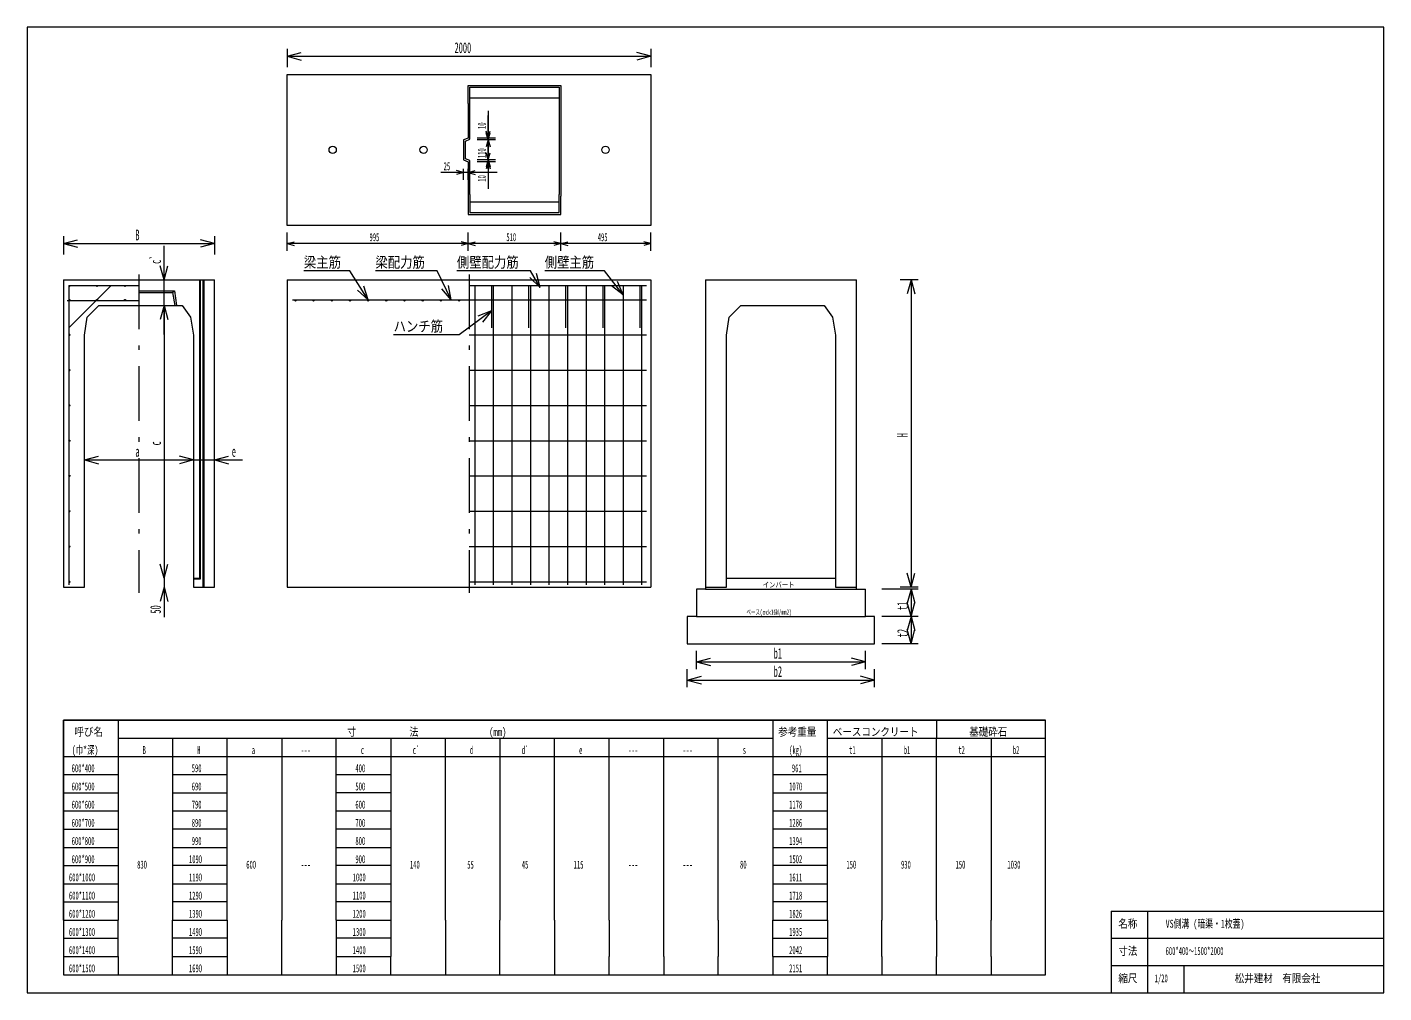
# Model space of a CAD drawing. Units: millimetres, scale not verified. Extents: x 255 to 7715, y 190 to 5500.
import ezdxf
from ezdxf.enums import TextEntityAlignment as Align

# ---------------------------------------------------------------- set-up
doc = ezdxf.new("R2010")
doc.units = ezdxf.units.MM
doc.header["$LTSCALE"] = 10
doc.linetypes.add('USER1', pattern=[50.5, 30, -9, 2.5, -9])
for name, color, linetype, lineweight in [('1', 7, 'Continuous', 18), ('10', 3, 'Continuous', 18), ('17', 7, 'Continuous', 18), ('18', 7, 'Continuous', 18), ('5', 7, 'Continuous', 18), ('6', 7, 'Continuous', 18)]:
    doc.layers.add(name, color=color, linetype=linetype, lineweight=lineweight)
doc.styles.add('ＭＳ ゴシック', font='')
doc.styles.get('ＭＳ ゴシック').set_extended_font_data('MS Gothic')

msp = doc.modelspace()

# ---------------------------------------------------------------- linework, layer by layer
at = {"layer": '1'}
for p, q in [((255, 5500), (255, 190)), ((7715, 5500), (255, 5500)), ((7715, 190), (7715, 5500)), ((1685, 5380), (1685, 5280)), ((3685, 5380), (3685, 5280)), ((1685, 5340), (1762.27, 5360.71)), ((1685, 5340), (3685, 5340)), ((1685, 5340), (1762.27, 5319.29)), ((3685, 5340), (3607.73, 5360.71)), ((3685, 5340), (3607.73, 5319.29)), ((1685, 5240), (3685, 5240)), ((1685, 4410), (1685, 5240)), ((3685, 5240), (3685, 4410)), ((2680, 5080), (2680, 5180)), ((2680, 5180), (3190, 5180)), ((2690, 5070), (2690, 5170)), ((2690, 5170), (3180, 5170)), ((3180, 5170), (3180, 5070)), ((3190, 5180), (3190, 5080)), ((2680, 5080), (2680, 4890)), ((2690, 5111), (3180, 5111)), ((3190, 5080), (3190, 4570)), ((2690, 4883.23), (2690, 5070)), ((2790, 5040), (2790, 4610)), ((2790, 4720), (2790, 5015)), ((3180, 5070), (3180, 4580)), ((2790, 4890), (2779.65, 4928.64)), ((2790, 4930), (2790, 4635)), ((2790, 4890), (2800.35, 4928.64)), ((2680, 4890), (2655, 4880)), ((2655, 4880), (2655, 4770)), ((2665, 4873.23), (2690, 4883.23)), ((2665, 4776.77), (2665, 4873.23)), ((2830, 4890), (2730, 4890)), ((2830, 4880), (2730, 4880)), ((2830, 4880), (2730, 4880)), ((2790, 4880), (2779.65, 4918.64)), ((2790, 4880), (2779.65, 4841.36)), ((2790, 4880), (2800.35, 4918.64)), ((2790, 4880), (2800.35, 4841.36)), ((2690, 4766.77), (2665, 4776.77)), ((2790, 4770), (2779.65, 4808.64)), ((2790, 4770), (2800.35, 4808.64)), ((2840, 4700.6), (2530, 4700.6)), ((2655, 4700.6), (2616.36, 4710.95)), ((2655, 4700.6), (2616.36, 4690.25)), ((2655, 4770), (2680, 4760)), ((2655, 4660.6), (2655, 4720)), ((2680, 4760), (2680, 4570)), ((2680, 4660.6), (2680, 4720)), ((2680, 4700.6), (2718.64, 4710.95)), ((2680, 4700.6), (2718.64, 4690.25)), ((2690, 4580), (2690, 4766.77)), ((2830, 4770), (2730, 4770)), ((2830, 4770), (2730, 4770)), ((2830, 4760), (2730, 4760)), ((2790, 4770), (2779.65, 4731.36)), ((2790, 4760), (2779.65, 4721.36)), ((2790, 4770), (2800.35, 4731.36)), ((2790, 4760), (2800.35, 4721.36)), ((2680, 4570), (2680, 4470)), ((2690, 4580), (2690, 4480)), ((3180, 4480), (3180, 4580)), ((3190, 4470), (3190, 4570)), ((2690, 4539), (3180, 4539)), ((2690, 4480), (3180, 4480)), ((3685, 4410), (1685, 4410)), ((2680, 4470), (3190, 4470)), ((455, 4350), (455, 4250)), ((455, 4310), (532.27, 4330.71)), ((1285, 4310), (1207.73, 4330.71)), ((1285, 4350), (1285, 4250)), ((1685, 4270), (1685, 4370)), ((2680, 4270), (2680, 4370)), ((2680, 4270), (2680, 4370)), ((3190, 4270), (3190, 4370)), ((3190, 4270), (3190, 4370)), ((3685, 4270), (3685, 4370)), ((455, 4310), (1285, 4310)), ((455, 4310), (532.27, 4289.29)), ((1008, 3810), (1008, 4298.11)), ((1285, 4310), (1207.73, 4289.29)), ((1685, 4310), (1723.64, 4320.35)), ((2680, 4310), (1685, 4310)), ((1685, 4310), (1723.64, 4299.65)), ((2680, 4310), (2641.36, 4320.35)), ((2680, 4310), (2641.36, 4299.65)), ((2680, 4310), (2718.64, 4320.35)), ((3190, 4310), (2680, 4310)), ((2680, 4310), (2718.64, 4299.65)), ((3190, 4310), (3151.36, 4320.35)), ((3190, 4310), (3151.36, 4299.65)), ((3190, 4310), (3228.64, 4320.35)), ((3685, 4310), (3190, 4310)), ((3190, 4310), (3228.64, 4299.65)), ((3685, 4310), (3646.36, 4320.35)), ((3685, 4310), (3646.36, 4299.65)), ((1008, 4110), (987.29, 4187.27)), ((1008, 4110), (1028.71, 4187.27)), ((455, 4110), (1285, 4110)), ((455, 4110), (455, 2420)), ((1202.5, 4110), (1202.5, 2470)), ((1207.5, 2466), (1207.5, 4110)), ((1222.5, 2420), (1222.5, 4110)), ((1227.5, 2420), (1227.5, 4110)), ((1285, 2420), (1285, 4110)), ((1685, 4110), (3685, 4110)), ((1685, 4110), (1685, 2420)), ((3685, 4110), (3685, 2420)), ((3985, 4110), (4815, 4110)), ((3985, 4110), (3985, 2420)), ((4815, 2420), (4815, 4110)), ((5155, 4110), (5055, 4110)), ((5115, 4110), (5094.29, 4032.73)), ((5115, 4110), (5115, 2420)), ((5115, 4110), (5135.71, 4032.73)), ((717.57, 4080), (485, 3847.43)), ((870, 4050), (1064.5, 4050)), ((870, 4040), (1054.5, 4040)), ((1054.5, 4040), (1064.5, 4050)), ((1054.5, 4040), (1067, 3970)), ((1064.5, 4050), (1077, 3970)), ((2808, 4080), (2808, 3847.43)), ((3012, 4080), (3012, 3847.43)), ((3216, 4080), (3216, 3847.43)), ((3420, 4080), (3420, 3847.43)), ((3624, 4080), (3624, 3847.43)), ((586, 3906), (650, 3970)), ((650, 3970), (1108, 3970)), ((1008, 3970), (987.29, 3892.73)), ((1008, 3970), (987.29, 3892.73)), ((1008, 3970), (1008, 2470)), ((1008, 3970), (1028.71, 3892.73)), ((1008, 3970), (1028.71, 3892.73)), ((1108, 3970), (1154, 3906)), ((4116, 3906), (4180, 3970)), ((4180, 3970), (4638, 3970)), ((4638, 3970), (4684, 3906)), ((570, 3806), (586, 3906)), ((1154, 3906), (1170, 3806)), ((2808, 3940), (2630, 3808)), ((2808, 3940), (2733.6, 3910.6)), ((2808, 3940), (2758.26, 3877.34)), ((4100, 3806), (4116, 3906)), ((4684, 3906), (4700, 3806)), ((570, 2420), (570, 3806)), ((1170, 3806), (1170, 2420)), ((2630, 3808), (2270, 3808)), ((4100, 2420), (4100, 3806)), ((4700, 3806), (4700, 2420)), ((570, 3120), (647.27, 3140.71)), ((1170, 3120), (1092.73, 3140.71)), ((1170, 3120), (1092.73, 3140.71)), ((1285, 3120), (1362.27, 3140.71)), ((570, 3120), (1170, 3120)), ((570, 3120), (647.27, 3099.29)), ((1010, 3120), (1440.1, 3120)), ((1170, 3120), (1092.73, 3099.29)), ((1170, 3120), (1092.73, 3099.29)), ((1285, 3120), (1362.27, 3099.29)), ((1008, 2630), (1008, 2255.18)), ((1008, 2470), (987.29, 2547.27)), ((1008, 2470), (987.29, 2547.27)), ((1008, 2470), (1028.71, 2547.27)), ((1008, 2470), (1028.71, 2547.27)), ((1170, 2470), (1202.5, 2470)), ((1170, 2466), (1207.5, 2466)), ((1202.5, 2470), (1207.5, 2466)), ((5115, 2420), (5094.29, 2497.27)), ((5115, 2420), (5135.71, 2497.27)), ((455, 2420), (570, 2420)), ((1008, 2420), (987.29, 2342.73)), ((1008, 2420), (1028.71, 2342.73)), ((1170, 2420), (1285, 2420)), ((1685, 2420), (3685, 2420)), ((3985, 2420), (4100, 2420)), ((4700, 2420), (4815, 2420)), ((5155, 2410), (4955, 2410)), ((5155, 2420), (5055, 2420)), ((5115, 2410), (5094.29, 2332.73)), ((5115, 2410), (5115, 2260)), ((5115, 2410), (5135.71, 2332.73)), ((5115, 2260), (5094.29, 2337.27)), ((5115, 2260), (5135.71, 2337.27)), ((5155, 2260), (4955, 2260)), ((5155, 2260), (4955, 2260)), ((5115, 2260), (5094.29, 2182.73)), ((5115, 2260), (5115, 2110)), ((5115, 2260), (5135.71, 2182.73)), ((5115, 2110), (5094.29, 2187.27)), ((5115, 2110), (5135.71, 2187.27)), ((5155, 2110), (4955, 2110)), ((3935, 1970), (3935, 2070)), ((3935, 2010), (4012.27, 2030.71)), ((4865, 2010), (4787.73, 2030.71)), ((4865, 1970), (4865, 2070)), ((3885, 1870), (3885, 1970)), ((3935, 2010), (4865, 2010)), ((3935, 2010), (4012.27, 1989.29)), ((4865, 2010), (4787.73, 1989.29)), ((4915, 1870), (4915, 1970)), ((3885, 1910), (3962.27, 1930.71)), ((3885, 1910), (4915, 1910)), ((3885, 1910), (3962.27, 1889.29)), ((4915, 1910), (4837.73, 1930.71)), ((4915, 1910), (4837.73, 1889.29)), ((455, 1690), (5855, 1690)), ((455, 590), (455, 1690)), ((455, 1690), (455, 290)), ((5855, 1690), (455, 1690)), ((755, 1690), (755, 590)), ((755, 1690), (755, 590)), ((4355, 1690), (4355, 590)), ((4655, 590), (4655, 1690)), ((5255, 1690), (5255, 1590)), ((5855, 590), (5855, 1690)), ((5855, 290), (5855, 1690)), ((755, 1590), (4355, 1590)), ((1055, 1590), (1055, 590)), ((1355, 590), (1355, 1590)), ((1655, 1590), (1655, 590)), ((1955, 590), (1955, 1590)), ((2255, 1590), (2255, 590)), ((2555, 590), (2555, 1590)), ((2855, 1590), (2855, 590)), ((3155, 590), (3155, 1590)), ((3455, 590), (3455, 1590)), ((3755, 590), (3755, 1590)), ((4055, 590), (4055, 1590)), ((4655, 1590), (5255, 1590)), ((4955, 1590), (4955, 590)), ((5255, 1590), (5855, 1590)), ((5255, 590), (5255, 1590)), ((5555, 1590), (5555, 590)), ((455, 1490), (5855, 1490)), ((455, 1490), (5855, 1490)), ((455, 1390), (755, 1390)), ((1055, 1390), (1355, 1390)), ((1955, 1390), (2255, 1390)), ((4355, 1390), (4655, 1390)), ((455, 1290), (755, 1290)), ((1055, 1290), (1355, 1290)), ((2255, 1290), (1955, 1290)), ((4355, 1290), (4655, 1290)), ((455, 1190), (755, 1190)), ((1055, 1190), (1355, 1190)), ((1955, 1190), (2255, 1190)), ((4355, 1190), (4655, 1190)), ((455, 1090), (755, 1090)), ((1355, 1090), (1055, 1090)), ((2255, 1090), (1955, 1090)), ((4655, 1090), (4355, 1090)), ((455, 990), (755, 990)), ((1055, 990), (1355, 990)), ((1955, 990), (2255, 990)), ((4355, 990), (4655, 990)), ((455, 890), (755, 890)), ((1355, 890), (1055, 890)), ((2255, 890), (1955, 890)), ((4655, 890), (4355, 890)), ((455, 790), (755, 790)), ((1055, 790), (1355, 790)), ((1955, 790), (2255, 790)), ((4355, 790), (4655, 790)), ((455, 690), (755, 690)), ((1355, 690), (1055, 690)), ((2255, 690), (1955, 690)), ((4655, 690), (4355, 690)), ((6215, 640), (7715, 640)), ((6215, 640), (6215, 190)), ((6415, 640), (6415, 190)), ((455, 590), (755, 590)), ((755, 390), (755, 590)), ((1055, 390), (1055, 590)), ((1055, 590), (1355, 590)), ((1355, 590), (1355, 390)), ((1655, 390), (1655, 590)), ((1955, 590), (1955, 390)), ((1955, 590), (2255, 590)), ((2255, 590), (2255, 390)), ((2555, 590), (2555, 390)), ((2855, 390), (2855, 590)), ((3155, 590), (3155, 390)), ((3455, 590), (3455, 390)), ((3755, 390), (3755, 590)), ((4055, 590), (4055, 390)), ((4355, 390), (4355, 590)), ((4355, 590), (4655, 590)), ((4655, 590), (4655, 390)), ((4955, 390), (4955, 590)), ((5255, 590), (5255, 390)), ((5555, 390), (5555, 590)), ((455, 490), (755, 490)), ((1355, 490), (1055, 490)), ((2255, 490), (1955, 490)), ((4355, 490), (4655, 490)), ((6215, 490), (7715, 490)), ((455, 390), (755, 390)), ((755, 390), (755, 290)), ((1055, 290), (1055, 390)), ((1055, 390), (1355, 390)), ((1355, 390), (1355, 290)), ((1655, 290), (1655, 390)), ((1955, 390), (1955, 290)), ((1955, 390), (2255, 390)), ((2255, 290), (2255, 390)), ((2555, 390), (2555, 290)), ((2855, 290), (2855, 390)), ((3155, 390), (3155, 290)), ((3455, 290), (3455, 390)), ((3755, 390), (3755, 290)), ((4055, 290), (4055, 390)), ((4355, 390), (4355, 290)), ((4355, 390), (4655, 390)), ((4655, 290), (4655, 390)), ((4955, 390), (4955, 290)), ((5255, 290), (5255, 390)), ((5555, 390), (5555, 290)), ((6215, 340), (7715, 340)), ((6615, 340), (6615, 190)), ((455, 290), (5855, 290)), ((255, 190), (7715, 190))]:
    msp.add_line(p, q, dxfattribs=at)
at = {"layer": '1', "linetype": 'USER1'}
for p, q in [((870, 4140), (870, 2390)), ((2685, 4140), (2685, 2390))]:
    msp.add_line(p, q, dxfattribs=at)
at = {"layer": '1'}
for centre in [(1935, 4825), (2435, 4825), (3435, 4825)]:
    msp.add_circle(centre, 20, dxfattribs=at)
at = {"layer": '10'}
for p, q in [((3935, 2260), (3885, 2260)), ((3885, 2260), (3885, 2110)), ((4915, 2260), (4865, 2260)), ((4915, 2110), (4915, 2260)), ((3885, 2110), (4915, 2110))]:
    msp.add_line(p, q, dxfattribs=at)
at = {"layer": '17'}
for p, q in [((3022, 4160), (2618, 4160)), ((3076.63, 4068), (3019.37, 4123.87)), ((3076.63, 4068), (3022, 4160)), ((3076.63, 4068), (3054.98, 4145.01)), ((2685, 4080), (3660, 4080)), ((2685, 4000), (3660, 4000)), ((2685, 3808), (3660, 3808)), ((2685, 3614), (3660, 3614)), ((2685, 3420), (3660, 3420)), ((2685, 3226), (3660, 3226)), ((2685, 3032), (3660, 3032)), ((2685, 2838), (3660, 2838)), ((2685, 2644), (3660, 2644)), ((2685, 2450), (3660, 2450)), ((3985, 2410), (3935, 2410)), ((3935, 2410), (3935, 2260)), ((4815, 2410), (4865, 2410)), ((4865, 2260), (4865, 2410)), ((3935, 2260), (4865, 2260))]:
    msp.add_line(p, q, dxfattribs=at)
for centre in [(487.9, 4077), (639, 4077), (793, 4077), (488, 4000), (488, 3808), (488, 3614), (488, 3420), (488, 3226), (488, 3032), (488, 2838), (488, 2644), (488, 2450)]:
    msp.add_circle(centre, 3, dxfattribs=at)
at = {"layer": '18'}
for p, q in [((3430, 4160), (3100.76, 4160)), ((3532, 4028.25), (3430, 4160)), ((485, 4080), (485, 2433)), ((485, 4080), (870, 4080)), ((2716, 4080), (2716, 2433)), ((2818, 4080), (2818, 2433)), ((2920, 4080), (2920, 2433)), ((3022, 4080), (3022, 2433)), ((3124, 4080), (3124, 2433)), ((3226, 4080), (3226, 2433)), ((3328, 4080), (3328, 2433)), ((3430, 4080), (3430, 2433)), ((3532, 4028.25), (3468.32, 4076.67)), ((3532, 4028.25), (3501.07, 4102.02)), ((3532, 4080), (3532, 2433)), ((3634, 4080), (3634, 2433)), ((4100, 2470), (4700, 2470)), ((3985, 2420), (3985, 2410)), ((3985, 2410), (4815, 2410)), ((4815, 2410), (4815, 2420))]:
    msp.add_line(p, q, dxfattribs=at)
at = {"layer": '5'}
for p, q in [((2510.26, 4160), (2170, 4160)), ((2587.17, 4000), (2510.26, 4160)), ((2587.17, 4000), (2535.03, 4060.67)), ((2587.17, 4000), (2572.35, 4078.62)), ((1715, 4000), (2685, 4000))]:
    msp.add_line(p, q, dxfattribs=at)
for centre in [(639, 4000), (793, 4000)]:
    msp.add_circle(centre, 3, dxfattribs=at)
at = {"layer": '6'}
for p, q in [((2030, 4160), (1776.4, 4160)), ((2130, 4000), (2030, 4160)), ((2130, 4000), (2071.49, 4054.55)), ((2130, 4000), (2106.6, 4076.5)), ((475, 3997), (870, 3997))]:
    msp.add_line(p, q, dxfattribs=at)
for centre in [(1730, 3997), (1830, 3997), (1930, 3997), (2030, 3997), (2130, 3997), (2230, 3997), (2330, 3997), (2430, 3997), (2530, 3997), (2630, 3997)]:
    msp.add_circle(centre, 3, dxfattribs=at)

# ---------------------------------------------------------------- texts
at = {"layer": '1', "style": 'ＭＳ ゴシック'}
for s, height, width, p in [('2000', 58.65, 0.5, (2605, 5340)), ('25', 43.99, 0.5, (2545, 4700)), ('B', 58.65, 0.5, (850, 4310)), ('995', 43.99, 0.5, (2137.5, 4310)), ('510', 43.99, 0.5, (2890, 4310)), ('495', 43.99, 0.5, (3392.5, 4310)), ('ハンチ筋', 58.65, 0.85, (2270, 3808)), ('a', 58.65, 0.5, (850, 3120)), ('e', 58.65, 0.5, (1380.1, 3120)), ('b1', 58.65, 0.5, (4360, 2010)), ('b2', 58.65, 0.5, (4360, 1910)), ('呼び名', 43.99, 0.85, (515, 1590)), ('寸\u3000\u3000    \u3000\u3000法\u3000        \u3000\u3000\u3000(mm)', 43.99, 0.8, (2015, 1590)), ('参考重量', 43.99, 0.85, (4385, 1590)), ('ベースコンクリート', 43.99, 0.85, (4685, 1590)), ('基礎砕石', 43.99, 0.85, (5435, 1590)), ('(巾*深)', 43.99, 0.65, (500, 1490)), ('B', 43.99, 0.5, (890, 1490)), ('H', 43.99, 0.5, (1190, 1490)), ('a', 43.99, 0.5, (1490, 1490)), ('---', 43.99, 0.5, (1760, 1490)), ('c', 43.99, 0.5, (2090, 1490)), ('c`', 43.99, 0.5, (2375, 1490)), ('d', 43.99, 0.5, (2690, 1490)), ('d`', 43.99, 0.5, (2975, 1490)), ('e', 43.99, 0.5, (3290, 1490)), ('---', 43.99, 0.5, (3560, 1490)), ('---', 43.99, 0.5, (3860, 1490)), ('s', 43.99, 0.5, (4190, 1490)), ('(kg)', 43.99, 0.5, (4445, 1490)), ('t1', 43.99, 0.5, (4775, 1490)), ('b1', 43.99, 0.5, (5075, 1490)), ('t2', 43.99, 0.5, (5375, 1490)), ('b2', 43.99, 0.5, (5675, 1490)), ('600*400', 43.99, 0.5, (500, 1390)), ('590', 43.99, 0.5, (1160, 1390)), ('400', 43.99, 0.5, (2060, 1390)), ('961', 43.99, 0.5, (4460, 1390)), ('600*500', 43.99, 0.5, (500, 1290)), ('690', 43.99, 0.5, (1160, 1290)), ('500', 43.99, 0.5, (2060, 1290)), ('1070', 43.99, 0.5, (4445, 1290)), ('600*600', 43.99, 0.5, (500, 1190)), ('790', 43.99, 0.5, (1160, 1190)), ('600', 43.99, 0.5, (2060, 1190)), ('1178', 43.99, 0.5, (4445, 1190)), ('600*700', 43.99, 0.5, (500, 1090)), ('890', 43.99, 0.5, (1160, 1090)), ('700', 43.99, 0.5, (2060, 1090)), ('1286', 43.99, 0.5, (4445, 1090)), ('600*800', 43.99, 0.5, (500, 990)), ('990', 43.99, 0.5, (1160, 990)), ('800', 43.99, 0.5, (2060, 990)), ('1394', 43.99, 0.5, (4445, 990)), ('600*900', 43.99, 0.5, (500, 890)), ('830', 43.99, 0.5, (860, 860)), ('1090', 43.99, 0.5, (1145, 890)), ('600', 43.99, 0.5, (1460, 860)), ('900', 43.99, 0.5, (2060, 890)), ('140', 43.99, 0.5, (2360, 860)), ('55', 43.99, 0.5, (2675, 860)), ('45', 43.99, 0.5, (2975, 860)), ('115', 43.99, 0.5, (3260, 860)), ('80', 43.99, 0.5, (4175, 860)), ('1502', 43.99, 0.5, (4445, 890)), ('150', 43.99, 0.5, (4760, 860)), ('930', 43.99, 0.5, (5060, 860)), ('150', 43.99, 0.5, (5360, 860)), ('1030', 43.99, 0.5, (5645, 860)), ('600*1000', 43.99, 0.5, (485, 790)), ('1190', 43.99, 0.5, (1145, 790)), ('---', 43.99, 0.5, (1760, 860)), ('1000', 43.99, 0.5, (2045, 790)), ('---', 43.99, 0.5, (3560, 860)), ('---', 43.99, 0.5, (3860, 860)), ('1611', 43.99, 0.5, (4445, 790)), ('600*1100', 43.99, 0.5, (485, 690)), ('1290', 43.99, 0.5, (1145, 690)), ('1100', 43.99, 0.5, (2045, 690)), ('1718', 43.99, 0.5, (4445, 690)), ('600*1200', 43.99, 0.5, (485, 590)), ('1390', 43.99, 0.5, (1145, 590)), ('1200', 43.99, 0.5, (2045, 590)), ('1826', 43.99, 0.5, (4445, 590)), ('名称', 43.99, 0.85, (6255, 535)), ('VS側溝 (暗渠・1枚蓋)', 43.99, 0.7, (6515, 535)), ('600*1300', 43.99, 0.5, (485, 490)), ('1490', 43.99, 0.5, (1145, 490)), ('1300', 43.99, 0.5, (2045, 490)), ('1935', 43.99, 0.5, (4445, 490)), ('600*1400', 43.99, 0.5, (485, 390)), ('寸法', 43.99, 0.85, (6255, 385)), ('1590', 43.99, 0.5, (1145, 390)), ('1400', 43.99, 0.5, (2045, 390)), ('2042', 43.99, 0.5, (4445, 390)), ('600*400～1500*2000', 43.99, 0.5, (6515, 385)), ('600*1500', 43.99, 0.5, (485, 290)), ('1690', 43.99, 0.5, (1145, 290)), ('1500', 43.99, 0.5, (2045, 290)), ('2151', 43.99, 0.5, (4445, 290)), ('縮尺', 43.99, 0.85, (6255, 235)), ('松井建材\u3000有限会社', 43.99, 0.85, (6895, 235)), ('1/20', 43.99, 0.5, (6455, 235))]:
    msp.add_text(s, height=height, dxfattribs=dict(at, width=width)).set_placement(p, align=Align.BOTTOM_LEFT)
at = {"layer": '1', "style": 'ＭＳ ゴシック', "width": 0.5}
for s, height, p in [('10', 43.99, (2790, 4940)), ('110', 43.99, (2790, 4780)), ('10', 43.99, (2790, 4650)), ('c`', 58.65, (1008, 4198.11)), ('c', 58.65, (1008, 3200)), ('H', 58.65, (5115, 3245)), ('50', 58.65, (1008, 2275.18)), ('t1', 58.65, (5115, 2295)), ('t2', 58.65, (5115, 2145))]:
    msp.add_text(s, height=height, rotation=90, dxfattribs=at).set_placement(p, align=Align.BOTTOM_LEFT)
at = {"layer": '17', "style": 'ＭＳ ゴシック'}
for s, height, width, p in [('側壁配力筋', 58.65, 0.85, (2618, 4160)), ('ベース(σck16N/mm2)', 29.33, 0.6, (4210, 2260))]:
    msp.add_text(s, height=height, dxfattribs=dict(at, width=width)).set_placement(p, align=Align.BOTTOM_LEFT)
at = {"layer": '18', "style": 'ＭＳ ゴシック', "width": 0.85}
for s, height, p in [('側壁主筋', 58.65, (3100.76, 4160)), ('インバート', 29.33, (4300, 2410))]:
    msp.add_text(s, height=height, dxfattribs=at).set_placement(p, align=Align.BOTTOM_LEFT)
at = {"layer": '5', "style": 'ＭＳ ゴシック', "width": 0.85}
msp.add_text('梁配力筋', height=58.65, dxfattribs=at).set_placement((2170, 4160), align=Align.BOTTOM_LEFT)
at = {"layer": '6', "style": 'ＭＳ ゴシック', "width": 0.85}
msp.add_text('梁主筋', height=58.65, dxfattribs=at).set_placement((1776.4, 4160), align=Align.BOTTOM_LEFT)

doc.saveas('drawing.dxf')
